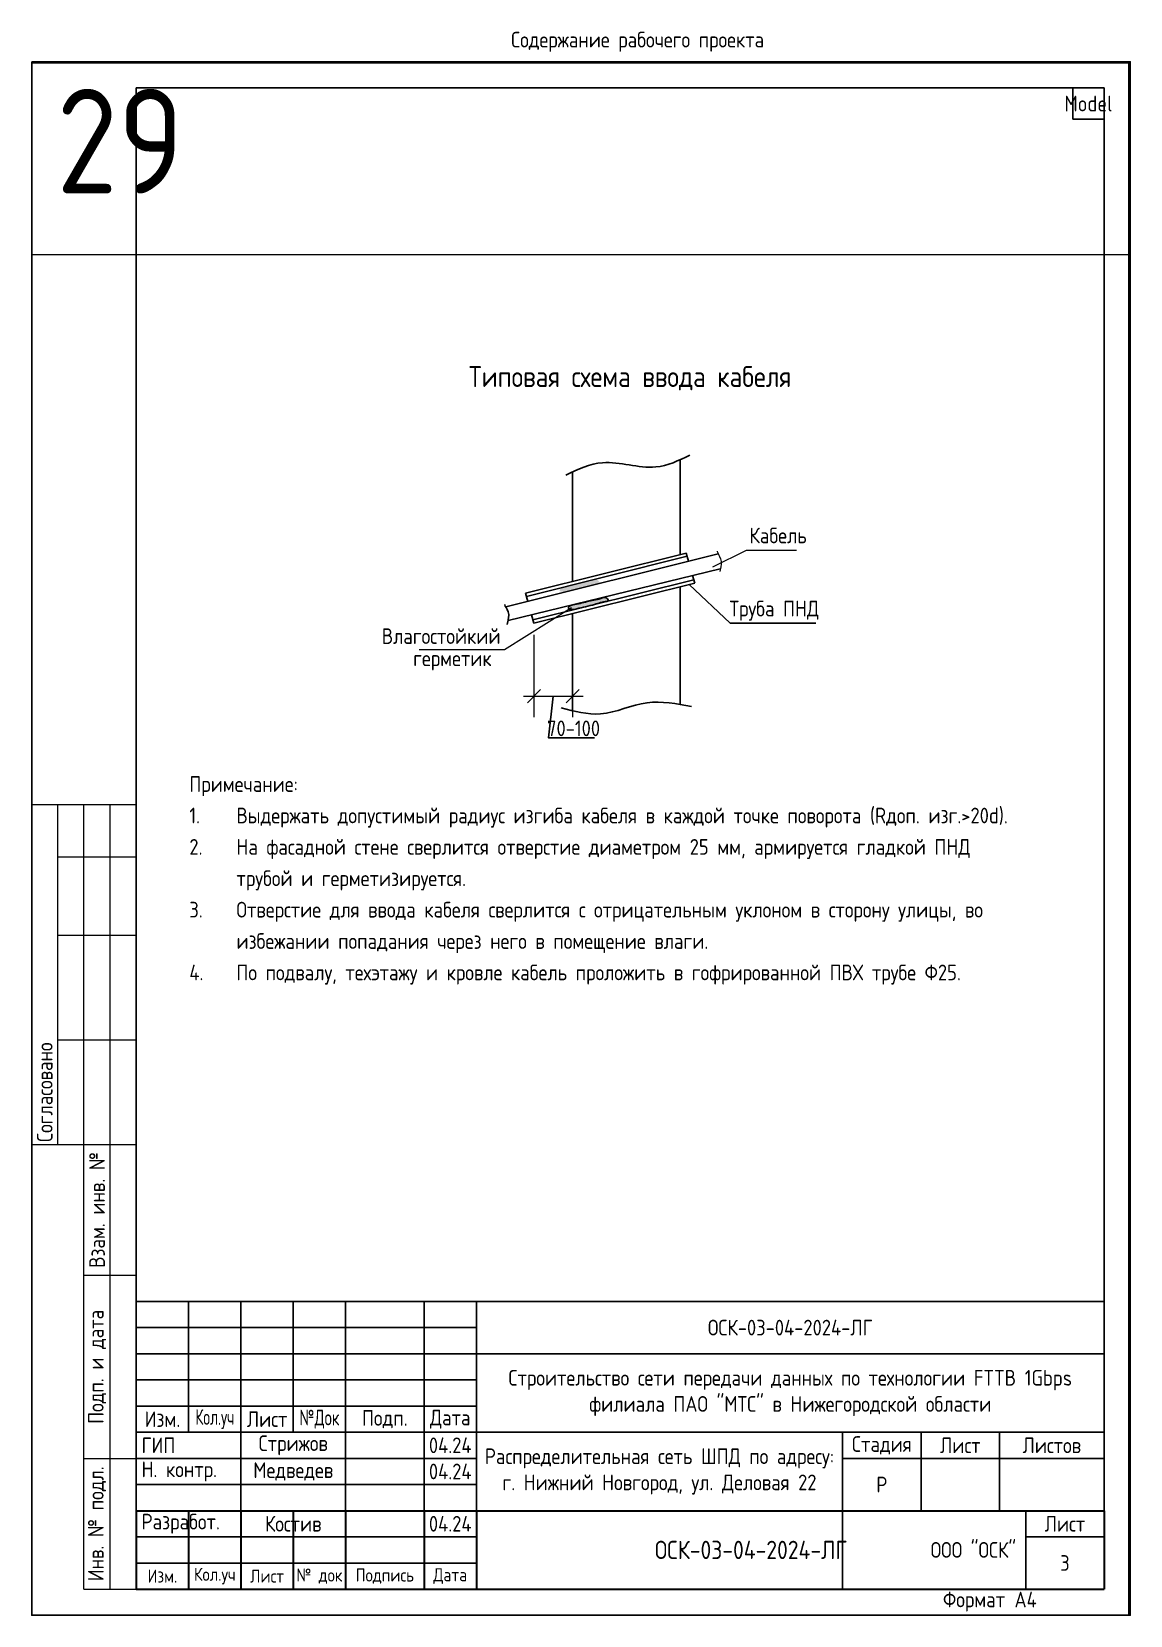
# Paper-space layout '29' of a CAD drawing. Extents: x 0 to 210, y 0 to 303.
# The model-space entities are those that its viewports show. They can reach past a viewport. Long polylines and large blocks are cut down to what shows.
import ezdxf
from ezdxf.enums import TextEntityAlignment as Align

# ---------------------------------------------------------------- set-up
doc = ezdxf.new("R2010")
doc.units = 0
doc.header["$MEASUREMENT"] = 0
doc.layers.get('0').update_dxf_attribs({"linetype": 'CONTINUOUS'})
doc.layers.get('Defpoints').update_dxf_attribs({"linetype": 'CONTINUOUS'})
doc.layers.add('Выноски', color=7, linetype='CONTINUOUS', lineweight=5)
doc.layers.add('Стены', color=7, linetype='CONTINUOUS', lineweight=40)
doc.layers.add('ВЭ', color=1, linetype='CONTINUOUS')
doc.styles.add('мой', font='', dxfattribs={"width": 0.9, "height": 3})
doc.styles.get('мой').set_extended_font_data('GOST Common')

# ---------------------------------------------------------------- blocks, each defined once
blk = doc.blocks.new('*T56')
at = {"color": 0, "linetype": 'ByBlock', "lineweight": -2, "transparency": 16777216}
for p, q in [((0, 0), (6, 0)), ((0, 0), (0, -6)), ((6, 0), (6, -6)), ((0, -6), (6, -6))]:
    blk.add_line(p, q, dxfattribs=at)
blk = doc.blocks.new('*T54')
at = {"color": 0, "linetype": 'ByBlock', "lineweight": -2, "transparency": 16777216}
for p, q in [((0, 0), (185, 0)), ((0, 0), (0, -55)), ((10, 0), (10, -25)), ((20, 0), (20, -55)), ((30, 0), (30, -25)), ((40, 0), (40, -55)), ((55, 0), (55, -55)), ((65, 0), (65, -55)), ((185, 0), (185, -55)), ((0, -5), (65, -5)), ((0, -10), (185, -10)), ((0, -15), (65, -15)), ((0, -20), (65, -20)), ((0, -25), (185, -25)), ((135, -25), (135, -55)), ((150, -25), (150, -40)), ((165, -25), (165, -40)), ((0, -30), (65, -30)), ((135, -30), (185, -30)), ((0, -35), (65, -35)), ((0, -40), (185, -40)), ((0, -45), (65, -45)), ((0, -50), (65, -50)), ((0, -55), (185, -55))]:
    blk.add_line(p, q, dxfattribs=at)
at = {"color": 0, "transparency": 16777216, "char_height": 3, "style": 'мой'}
for s, insert, width, attachment_point in [('ОСК-03-04-2024-ЛГ', (125, -5), 119, 5), ('Строительство сети передачи данных по технологии FTTB 1Gbps филиала ПАО "МТС" в Нижегородской области', (125, -17.5), 119, 5), ('Изм.', (5, -22.5), 10, 5), ('{\\W0.7;Кол.уч}', (15, -22.5), 10, 5), ('Лист', (25, -22.5), 9, 5), ('{\\W0.75;№Док}', (35, -22.5), 10, 5), ('Подп.', (47.5, -22.5), 15, 5), ('Дата', (60, -22.5), 10, 5), ('ГИП', (1, -27.5), 18, 4), ('Стрижов', (30, -27.5), 19, 5), ('04.24', (60, -27.5), 9, 5), ('Стадия', (142.5, -27.5), 14, 5), ('Лист', (157.5, -27.5), 14, 5), ('Листов', (175, -27.5), 19, 5), ('Распределительная сеть ШПД по адресу: г. Нижний Новгород, ул. Деловая 22 ', (100, -32.5), 69, 5), ('Н. контр.', (1, -32.5), 18, 4), ('Медведев', (30, -32.5), 19, 5), ('04.24', (60, -32.5), 9, 5), ('Р', (142.5, -35), 14, 5), ('Разработ.', (1, -42.5), 18, 4), ('Костив', (30, -42.5), 19, 5), ('04.24', (60, -42.5), 9, 5), ('ООО "ОСК"', (160, -47.5), 49, 5)]:
    blk.add_mtext(s, dxfattribs=dict(at, insert=insert, width=width, attachment_point=attachment_point))
blk = doc.blocks.new('*T55')
at = {"color": 0, "linetype": 'ByBlock', "lineweight": 30, "transparency": 16777216}
for p, q in [((0, 0), (185, 0)), ((0, 0), (0, -15)), ((10, 0), (10, -15)), ((20, 0), (20, -15)), ((30, 0), (30, -15)), ((40, 0), (40, -15)), ((55, 0), (55, -15)), ((65, 0), (65, -15)), ((185, 0), (185, -15)), ((0, -15), (185, -15))]:
    blk.add_line(p, q, dxfattribs=at)
at = {"color": 0, "linetype": 'ByBlock', "lineweight": -2, "transparency": 16777216}
for p, q in [((170, 0), (170, -15)), ((0, -5), (65, -5)), ((170, -5), (185, -5)), ((0, -10), (65, -10))]:
    blk.add_line(p, q, dxfattribs=at)
at = {"color": 0, "lineweight": 18, "transparency": 16777216, "attachment_point": 5, "style": 'мой'}
for s, insert, char_height, width in [('Лист', (177.5, -2.5), 3, 14), ('ОСК-03-04-2024-ЛГ', (117.5, -7.5), 3.5, 104), ('Изм.', (5, -12.5), 2.5, 9), ('Кол.уч', (15, -12.5), 2.5, 9), ('Лист', (25, -12.5), 2.5, 9), ('№ док', (35, -12.5), 2.5, 9), ('Подпись', (47.5, -12.5), 2.5, 14), ('Дата', (60, -12.5), 2.5, 9)]:
    blk.add_mtext(s, dxfattribs=dict(at, insert=insert, char_height=char_height, width=width))
blk = doc.blocks.new('*U53')
at = {"lineweight": 13}
for p, q in [((0, 90), (0, 155)), ((0, 155), (20, 155)), ((5, 90), (5, 155)), ((10, 90), (10, 155)), ((15, 90), (15, 155)), ((20, 90), (20, 155)), ((5, 145), (20, 145)), ((5, 130), (20, 130)), ((5, 110), (20, 110)), ((0, 90), (20, 90)), ((10, 5), (10, 90)), ((10, 90), (20, 90)), ((15, 5), (15, 90)), ((20, 5), (20, 90)), ((10, 65), (20, 65)), ((10, 30), (20, 30)), ((10, 5), (20, 5)), ((10, 5), (10, 5))]:
    blk.add_line(p, q, dxfattribs=at)
at = {"color": 8, "lineweight": 0}
blk.add_line((0, 90), (0, 90), dxfattribs=at)
for points in [[(0, 297), (210, 297), (210, 0), (0, 0)], [(20, 292), (205, 292), (205, 5), (20, 5)]]:
    blk.add_lwpolyline(points, close=True)
for name, p in [('*T56', (199, 292)), ('*T54', (20, 60)), ('*T55', (20, 20))]:
    blk.add_blockref(name, p)
at = {"lineweight": 9, "insert": (2.5, 90.5), "char_height": 3, "width": 64, "attachment_point": 4, "rotation": 90, "style": 'мой'}
blk.add_mtext('{\\C256;Согласовано}', dxfattribs=at)
at = {"lineweight": 13, "char_height": 3, "attachment_point": 5, "rotation": 90, "style": 'мой'}
for s, insert, width in [('Взам. инв. №', (12.5, 77.5), 24), ('Подп. и дата', (12.5, 47.5), 34), ('Инв. № подл.', (12.5, 17.5), 24)]:
    blk.add_mtext(s, dxfattribs=dict(at, insert=insert, width=width))
at = {"insert": (174.19, 4.53), "char_height": 3, "width": 40.5849, "attachment_point": 1, "style": 'мой'}
blk.add_mtext('Формат', dxfattribs=at)
at = {"style": 'мой', "width": 0.9}
blk.add_attdef('лист', text='', height=3, dxfattribs=at).set_placement((202, 289), align=Align.MIDDLE_CENTER)
at = {"color": 7, "lineweight": 0, "ltscale": 0.1, "style": 'мой', "width": 0.9}
blk.add_attdef('ШИФР_ДОП', text='', height=3.5, dxfattribs=at).set_placement((159, 12.5), align=Align.MIDDLE_LEFT)
blk.add_attdef('№_ЛИСТА_ДОП', text='', height=3, dxfattribs=at).set_placement((197.5, 10), align=Align.MIDDLE_CENTER)
at = {"style": 'мой', "width": 0.9}
blk.add_attdef('ФОРМАТ', text='', height=3, dxfattribs=at).set_placement((187.86, 3.01), align=Align.MIDDLE_LEFT)
blk = doc.blocks.new('*T13')
at = {"layer": 'Defpoints', "color": 8, "linetype": 'ByBlock', "lineweight": 0, "transparency": 16777216}
for p, q in [((0, 0), (7018, 0)), ((0, 0), (0, -36.67)), ((242, 0), (242, -36.67)), ((484, 0), (484, -36.67)), ((726, 0), (726, -36.67)), ((968, 0), (968, -36.67)), ((1210, 0), (1210, -36.67)), ((1452, 0), (1452, -36.67)), ((1694, 0), (1694, -36.67)), ((1936, 0), (1936, -36.67)), ((2178, 0), (2178, -36.67)), ((2420, 0), (2420, -36.67)), ((2662, 0), (2662, -36.67)), ((2904, 0), (2904, -36.67)), ((3146, 0), (3146, -36.67)), ((3388, 0), (3388, -36.67)), ((3630, 0), (3630, -36.67)), ((3872, 0), (3872, -36.67)), ((4114, 0), (4114, -36.67)), ((4356, 0), (4356, -36.67)), ((4598, 0), (4598, -36.67)), ((4840, 0), (4840, -36.67)), ((5082, 0), (5082, -36.67)), ((5324, 0), (5324, -36.67)), ((5566, 0), (5566, -36.67)), ((5808, 0), (5808, -36.67)), ((6050, 0), (6050, -36.67)), ((6292, 0), (6292, -36.67)), ((6534, 0), (6534, -36.67)), ((6776, 0), (6776, -36.67)), ((0, -36.67), (7018, -36.67))]:
    blk.add_line(p, q, dxfattribs=at)
at = {"layer": 'Defpoints', "color": 0, "linetype": 'ByBlock', "lineweight": -2, "transparency": 16777216}
blk.add_line((7018, 0), (7018, -36.67), dxfattribs=at)
at = {"layer": 'Defpoints', "color": 5, "linetype": 'Continuous', "lineweight": 0, "transparency": 16777216, "char_height": 20, "width": 232, "attachment_point": 1, "style": 'мой'}
for s, insert in [('1', (5, -5)), ('2', (247, -5)), ('3', (489, -5)), ('4', (731, -5)), ('5', (973, -5)), ('6', (1215, -5)), ('7', (1457, -5)), ('8', (1699, -5)), ('9', (1941, -5)), ('10', (2183, -5)), ('11', (2425, -5)), ('12', (2667, -5)), ('13', (2909, -5)), ('14', (3151, -5)), ('16', (3393, -5)), ('17', (3635, -5)), ('18', (3877, -5)), ('19', (4119, -5)), ('{\\fGOST Common|b0|i0|c204|p34;24', (4361, -5)), ('25', (4603, -5)), ('23', (4845, -5)), ('28', (5087, -5)), ('29', (5329, -5)), ('33', (5571, -5)), ('34', (5813, -5)), ('35', (6055, -5)), ('36', (6297, -5)), ('37', (6539, -5)), ('38', (6781, -5))]:
    blk.add_mtext(s, dxfattribs=dict(at, insert=insert))
blk = doc.blocks.new('*U14')
at = {"layer": 'ВЭ', "color": 250, "linetype": 'ByBlock', "lineweight": 18}
blk.add_lwpolyline([(-105, -148.5), (105, -148.5), (105, 148.5), (-105, 148.5), (-105, -148.5)], dxfattribs=at)
blk = doc.blocks.new('*U15')
at = {"layer": 'Defpoints', "color": 0, "linetype": 'ByBlock', "lineweight": -2, "transparency": 16777216}
blk.add_blockref('*U14', (5324, 0), dxfattribs=at)
blk = doc.blocks.new('_Oblique')
at = {"color": 0, "linetype": 'ByBlock', "lineweight": -2}
blk.add_line((-0.5, -0.5), (0.5, 0.5), dxfattribs=at)

msp = doc.modelspace()

# ---------------------------------------------------------------- hatches: boundary and pattern name
at = {"layer": 'Стены', "lineweight": 25}
h = msp.add_hatch(color=256, dxfattribs=at)
edge = h.paths.add_edge_path()
edge.add_spline(control_points=[(12200.66, 3871.64), (12200.56, 3871.6), (12200.34, 3871.49), (12199.98, 3870.98), (12201.01, 3870.74), (12202.49, 3871.21), (12204.95, 3871.69), (12206.71, 3872.3), (12207.92, 3872.45), (12207.42, 3873.47), (12206.27, 3872.8), (12204.62, 3872.67), (12202.83, 3872.08), (12201.47, 3871.82), (12200.99, 3871.72), (12200.98, 3871.72), (12200.97, 3871.72), (12200.97, 3871.72)], knot_values=[3.200113, 3.200113, 3.200113, 3.200113, 6.307494, 10.167462, 16.851269, 26.259237, 59.418578, 82.490975, 84.274542, 89.974872, 101.148694, 114.060107, 139.250498, 153.350744, 153.350744, 153.350744, 153.578195, 153.578195, 153.578195, 153.578195], degree=3, periodic=0)
edge.add_line((12200.97, 3871.72), (12200.66, 3871.64))
edge = h.paths.add_edge_path()
edge.add_spline(control_points=[(12202.67, 3868.34), (12202.45, 3868.3), (12202.1, 3868.23), (12201.66, 3867.6), (12202.68, 3867.36), (12204.17, 3867.83), (12206.62, 3868.31), (12208.39, 3868.92), (12209.59, 3869.07), (12209.09, 3870.09), (12207.95, 3869.42), (12206.3, 3869.28), (12204.5, 3868.7), (12203.15, 3868.44), (12202.67, 3868.34)], knot_values=[0, 0, 0, 0, 6.307494, 10.167462, 16.851269, 26.259237, 59.418578, 82.490975, 84.274542, 89.974872, 101.148694, 114.060107, 139.250498, 153.350744, 153.350744, 153.350744, 153.350744], degree=3, periodic=0)

# ---------------------------------------------------------------- linework, layer by layer
at = {"color": 0, "lineweight": 18}
for points in [[(12229.49, 3875.6), (12235.91, 3878.79), (12245.44, 3878.79)], [(12202.47, 3867.78), (12189.67, 3859.74), (12173.33, 3859.74)]]:
    msp.add_lwpolyline(points, dxfattribs=at)
for points in [[(12224.95, 3872.27), (12232.79, 3864.87), (12249.18, 3864.87)], [(12198.96, 3850.91), (12198.04, 3842.94), (12206.81, 3842.94)]]:
    msp.add_lwpolyline(points)
msp.add_open_spline([(12230.3, 3878.61), (12230.3, 3878.61), (12230.26, 3878.45), (12231.08, 3877.17), (12231.1, 3876.19), (12230.79, 3874.76)], degree=3, knots=[0, 0, 0, 0, 2.646504, 5.853694, 6.921143, 6.921143, 6.921143, 6.921143], dxfattribs=at)
at = {"layer": 'Выноски', "linetype": 'ByBlock', "lineweight": 20}
for p, q in [((12195.26, 3862.64), (12195.26, 3846.91)), ((12202.66, 3859.89), (12202.66, 3846.91)), ((12193.26, 3850.91), (12204.66, 3850.91))]:
    msp.add_line(p, q, dxfattribs=at)
at = {"layer": 'Стены', "lineweight": 25}
for p, q in [((12202.66, 3872.82), (12202.66, 3893.78)), ((12223.21, 3877.98), (12223.21, 3896.09)), ((12224.38, 3878.27), (12193.64, 3870.61)), ((12224.38, 3878.27), (12224.82, 3876.68)), ((12230.5, 3878.11), (12189.89, 3867.96)), ((12230.87, 3875.22), (12190.33, 3865.37)), ((12224.56, 3877.64), (12193.82, 3869.97)), ((12225.82, 3873.17), (12195.08, 3865.5)), ((12225.99, 3872.53), (12195.26, 3864.87)), ((12225.6, 3873.94), (12225.99, 3872.53)), ((12193.64, 3870.61), (12194.09, 3869.02)), ((12223.21, 3849.34), (12223.21, 3871.83)), ((12194.81, 3866.46), (12195.26, 3864.87)), ((12202.66, 3848.12), (12202.66, 3866.68))]:
    msp.add_line(p, q, dxfattribs=at)
for points in [[(12201.37, 3893.18), (12208.36, 3895.53), (12218.57, 3894.72), (12225.07, 3896.95)], [(12202.67, 3868.34), (12202.05, 3868.09), (12201.84, 3867.74), (12202.48, 3867.45), (12203.47, 3867.59), (12206.86, 3868.44), (12209.23, 3869.03), (12209.41, 3869.07), (12209.22, 3869.64), (12208.04, 3869.56), (12206.71, 3869.28), (12204.12, 3868.65), (12202.67, 3868.34)], [(12200.48, 3848.68), (12208, 3847.52), (12216.9, 3849.64), (12225.36, 3848.9)]]:
    msp.add_spline(points, degree=3, dxfattribs=at)
msp.add_open_spline([(12189.68, 3868.44), (12189.68, 3868.44), (12189.64, 3868.28), (12190.46, 3867.01), (12190.48, 3866.02), (12190.16, 3864.59)], degree=3, knots=[0, 0, 0, 0, 2.646504, 5.853694, 6.921143, 6.921143, 6.921143, 6.921143], dxfattribs=at)

# ---------------------------------------------------------------- block references
msp.add_blockref('*T13', (6775, 3972))
at = {"layer": 'Defpoints'}
msp.add_blockref('*U15', (6880, 3823.5), dxfattribs=at)
at = {"layer": 'Выноски', "linetype": 'ByBlock', "lineweight": -2, "xscale": 2.5, "yscale": 2.5, "zscale": 2.5, "rotation": 180}
msp.add_blockref('_Oblique', (12195.26, 3850.91), dxfattribs=at)
at = {"layer": 'Выноски', "linetype": 'ByBlock', "lineweight": -2, "xscale": 2.5, "yscale": 2.5, "zscale": 2.5}
msp.add_blockref('_Oblique', (12202.66, 3850.91), dxfattribs=at)

# ---------------------------------------------------------------- texts
at = {"color": 0, "lineweight": 18, "style": 'мой', "width": 0.9}
for s, p in [('Кабель', (12236.47, 3880.12)), ('Труба ПНД', (12232.64, 3866.15)), ('Влагостойкий', (12166.18, 3860.88)), ('герметик', (12172.18, 3856.64))]:
    msp.add_text(s, height=3, dxfattribs=at).set_placement(p)
at = {"color": 7, "linetype": 'Continuous', "lineweight": 20, "insert": (12213.64, 3914), "char_height": 4, "width": 68.7185, "attachment_point": 2, "style": 'мой'}
msp.add_mtext('Типовая схема ввода кабеля', dxfattribs=at)
at = {"color": 0, "lineweight": 18, "insert": (12202.84, 3844.75), "char_height": 3, "attachment_point": 5, "style": 'мой'}
msp.add_mtext('70-100', dxfattribs=at)
at = {"color": 7, "linetype": 'Continuous', "lineweight": 15, "insert": (12129.4, 3835.59), "char_height": 3, "width": 159.3354, "attachment_point": 1, "style": 'мой'}
msp.add_mtext('\\pxsm1.2;Примечание:\\P\\pi-3,l3,t3;1.^IВыдержать допустимый радиус изгиба кабеля в каждой точке поворота (Rдоп. изг.>20d).\\P2.^IНа фасадной стене сверлится отверстие диаметром 25 мм, армируется гладкой ПНД трубой и герметизируется.\\P3.^IОтверстие для ввода кабеля сверлится с отрицательным уклоном в сторону улицы, во избежании попадания через него в помещение влаги.\\P4.^IПо подвалу, техэтажу и кровле кабель проложить в гофрированной ПВХ трубе Ф25.', dxfattribs=at)

psp = doc.layouts.new('29')

# ---------------------------------------------------------------- block references
ref = psp.add_blockref('*U53', (-0.02, -0.01))
ref.add_attrib('лист', 'Model', dxfattribs={"height": 3, "style": 'мой', "width": 0.9}).set_placement((201.98, 288.99), align=Align.MIDDLE_CENTER)
ref.add_attrib('Чертеж', 'Содержание рабочего проекта', dxfattribs={"height": 3, "style": 'мой', "width": 0.9}).set_placement((115.8, 301.21), align=Align.MIDDLE_CENTER)
ref.add_attrib('ФОРМАТ', 'А4', dxfattribs={"height": 3, "style": 'мой', "width": 0.9}).set_placement((187.84, 3), align=Align.MIDDLE_LEFT)
ref.add_attrib('№_ЛИСТА_ДОП', '3', dxfattribs={"color": 7, "lineweight": 0, "ltscale": 0.1, "height": 3, "style": 'мой', "width": 0.9}).set_placement((197.48, 9.99), align=Align.MIDDLE_CENTER)

# ---------------------------------------------------------------- viewports
at = {"layer": 'ВЭ', "color": 1}
psp.add_viewport(center=(104.98, 148.49), size=(210, 297), view_center_point=(12204.26, 3823.69), view_height=297.002, dxfattribs=at)

doc.saveas('drawing.dxf')
